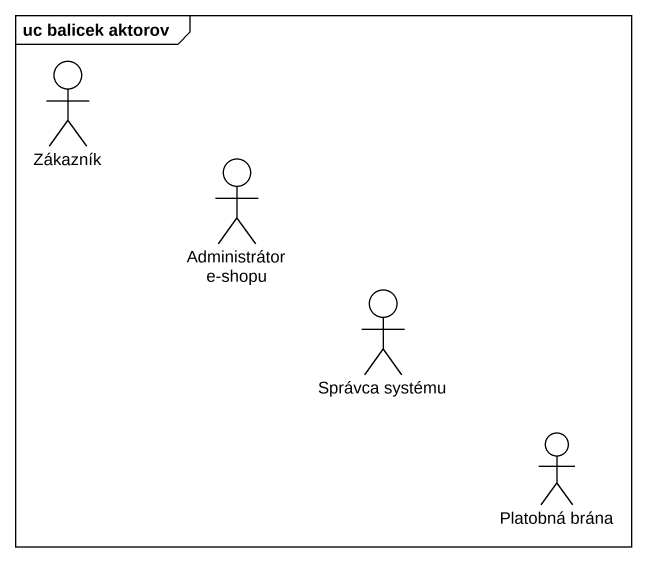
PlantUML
@startuml
mainframe uc balicek aktorov
actor Zákazník
actor "Administrátor e-shopu" as Administrátor_e_shopu
actor "Správca systému" as Správca_systému
actor "Platobná brána" as Platobná_brána
@enduml
